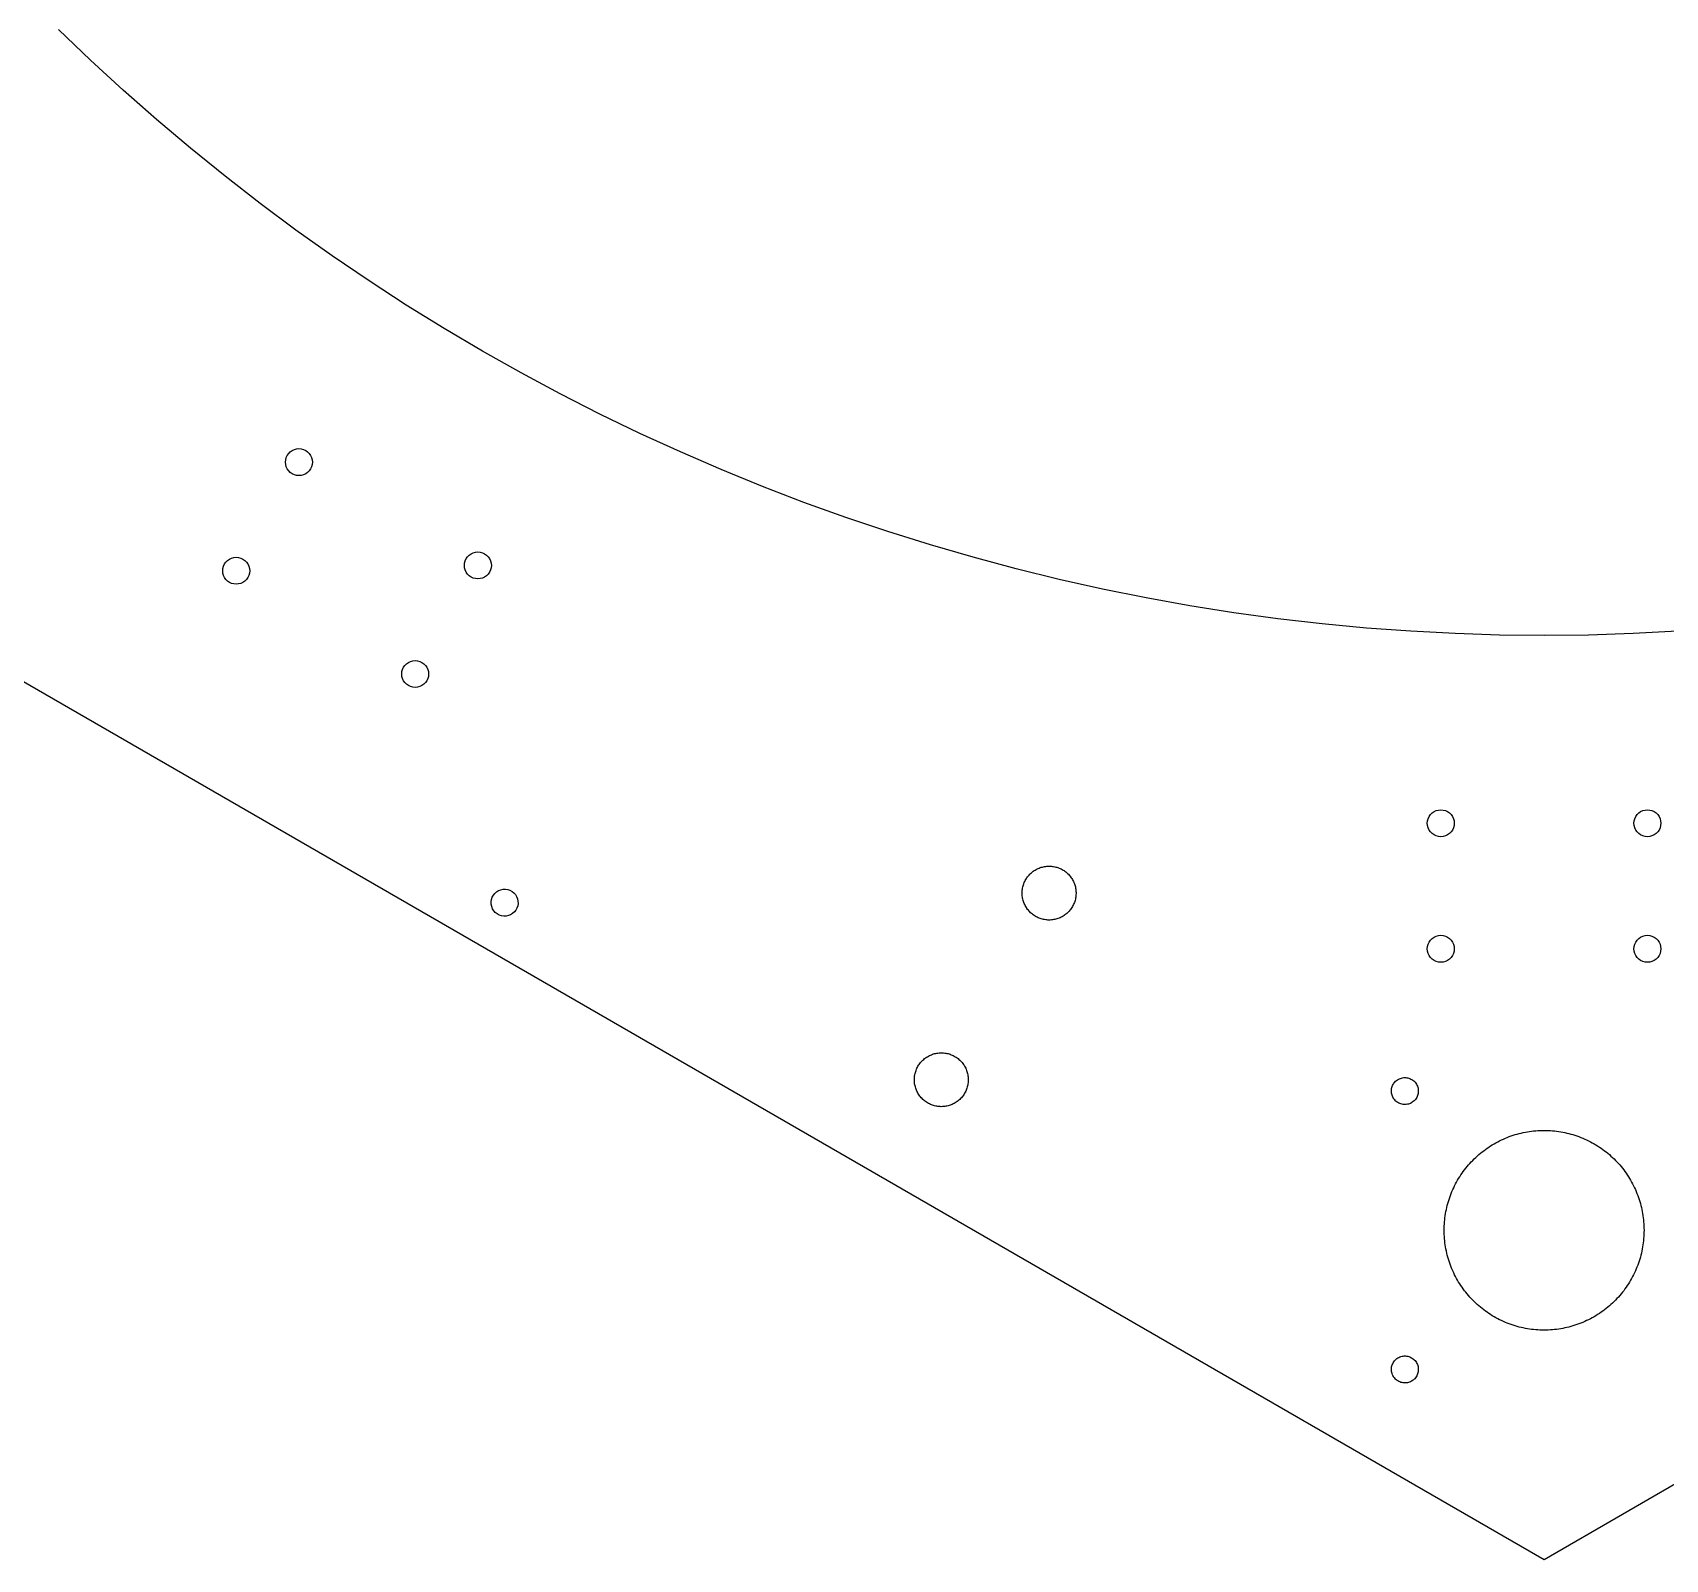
# Model space of a CAD drawing. Header units: metres. Extents: x 0 to 588, y -339 to 339.
# Drawn here: x 125.6 to 307.3, y -339.3 to -169.3 of the extents above; entities that cross this region are included whole.
import ezdxf

# ---------------------------------------------------------------- set-up
doc = ezdxf.new("R2010")
doc.units = ezdxf.units.M

msp = doc.modelspace()

# ---------------------------------------------------------------- linework, layer by layer
for p, q in [((132.001, -172.336), (128.428, -168.909)), ((0, -169.646), (293.835, -339.292)), ((293.835, -339.292), (587.671, -169.646)), ((135.646, -175.687), (132.001, -172.336)), ((139.36, -178.962), (135.646, -175.687)), ((143.142, -182.157), (139.36, -178.962)), ((146.99, -185.273), (143.142, -182.157)), ((150.902, -188.308), (146.99, -185.273)), ((154.877, -191.26), (150.902, -188.308)), ((158.913, -194.128), (154.877, -191.26)), ((163.008, -196.911), (158.913, -194.128)), ((167.16, -199.608), (163.008, -196.911)), ((171.368, -202.217), (167.16, -199.608)), ((175.63, -204.737), (171.368, -202.217)), ((179.944, -207.168), (175.63, -204.737)), ((184.307, -209.508), (179.944, -207.168)), ((188.719, -211.756), (184.307, -209.508)), ((193.177, -213.911), (188.719, -211.756)), ((197.679, -215.972), (193.177, -213.911)), ((153.914, -216.35), (154.064, -216.136)), ((154.064, -216.136), (154.249, -215.951)), ((154.249, -215.951), (154.463, -215.801)), ((154.463, -215.801), (154.7, -215.691)), ((154.7, -215.691), (154.953, -215.623)), ((154.953, -215.623), (155.213, -215.6)), ((155.213, -215.6), (155.474, -215.623)), ((155.474, -215.623), (155.726, -215.691)), ((155.726, -215.691), (155.963, -215.801)), ((155.963, -215.801), (156.178, -215.951)), ((156.178, -215.951), (156.363, -216.136)), ((156.363, -216.136), (156.512, -216.35)), ((202.223, -217.938), (197.679, -215.972)), ((153.713, -217.1), (153.736, -216.84)), ((153.736, -217.361), (153.713, -217.1)), ((153.736, -216.84), (153.804, -216.587)), ((153.804, -217.613), (153.736, -217.361)), ((153.804, -216.587), (153.914, -216.35)), ((153.914, -217.85), (153.804, -217.613)), ((154.064, -218.065), (153.914, -217.85)), ((154.249, -218.249), (154.064, -218.065)), ((156.363, -218.065), (156.178, -218.249)), ((156.512, -217.85), (156.363, -218.065)), ((156.512, -216.35), (156.623, -216.587)), ((156.623, -217.613), (156.512, -217.85)), ((156.623, -216.587), (156.691, -216.84)), ((156.691, -217.361), (156.623, -217.613)), ((156.691, -216.84), (156.713, -217.1)), ((156.713, -217.1), (156.691, -217.361)), ((206.807, -219.809), (202.223, -217.938)), ((154.463, -218.399), (154.249, -218.249)), ((154.7, -218.51), (154.463, -218.399)), ((154.953, -218.578), (154.7, -218.51)), ((155.213, -218.6), (154.953, -218.578)), ((155.474, -218.578), (155.213, -218.6)), ((155.726, -218.51), (155.474, -218.578)), ((155.963, -218.399), (155.726, -218.51)), ((156.178, -218.249), (155.963, -218.399)), ((211.429, -221.583), (206.807, -219.809)), ((216.088, -223.26), (211.429, -221.583)), ((220.781, -224.84), (216.088, -223.26)), ((225.505, -226.32), (220.781, -224.84)), ((174.382, -227.301), (174.619, -227.191)), ((174.619, -227.191), (174.872, -227.123)), ((174.872, -227.123), (175.132, -227.1)), ((175.132, -227.1), (175.392, -227.123)), ((175.392, -227.123), (175.645, -227.191)), ((175.645, -227.191), (175.882, -227.301)), ((230.26, -227.702), (225.505, -226.32)), ((146.728, -229.199), (146.751, -228.938)), ((146.751, -228.938), (146.819, -228.686)), ((146.819, -228.686), (146.929, -228.449)), ((146.929, -228.449), (147.079, -228.235)), ((147.079, -228.235), (147.264, -228.05)), ((147.264, -228.05), (147.478, -227.9)), ((147.478, -227.9), (147.715, -227.789)), ((147.715, -227.789), (147.968, -227.722)), ((147.968, -227.722), (148.228, -227.699)), ((148.228, -227.699), (148.489, -227.722)), ((148.489, -227.722), (148.741, -227.789)), ((148.741, -227.789), (148.978, -227.9)), ((148.978, -227.9), (149.193, -228.05)), ((149.193, -228.05), (149.378, -228.235)), ((149.378, -228.235), (149.527, -228.449)), ((149.527, -228.449), (149.638, -228.686)), ((149.638, -228.686), (149.706, -228.938)), ((149.706, -228.938), (149.728, -229.199)), ((173.632, -228.6), (173.655, -228.34)), ((173.655, -228.861), (173.632, -228.6)), ((173.655, -228.34), (173.722, -228.087)), ((173.722, -229.113), (173.655, -228.861)), ((173.722, -228.087), (173.833, -227.85)), ((173.833, -227.85), (173.983, -227.636)), ((173.983, -227.636), (174.168, -227.451)), ((174.168, -227.451), (174.382, -227.301)), ((175.882, -227.301), (176.096, -227.451)), ((176.096, -227.451), (176.281, -227.636)), ((176.281, -227.636), (176.431, -227.85)), ((176.431, -227.85), (176.542, -228.087)), ((176.542, -228.087), (176.609, -228.34)), ((176.609, -228.861), (176.542, -229.113)), ((176.609, -228.34), (176.632, -228.6)), ((176.632, -228.6), (176.609, -228.861)), ((235.043, -228.983), (230.26, -227.702)), ((239.851, -230.164), (235.043, -228.983)), ((146.751, -229.459), (146.728, -229.199)), ((146.819, -229.712), (146.751, -229.459)), ((146.929, -229.949), (146.819, -229.712)), ((147.079, -230.163), (146.929, -229.949)), ((147.264, -230.348), (147.079, -230.163)), ((147.478, -230.498), (147.264, -230.348)), ((147.715, -230.608), (147.478, -230.498)), ((147.968, -230.676), (147.715, -230.608)), ((148.228, -230.699), (147.968, -230.676)), ((148.489, -230.676), (148.228, -230.699)), ((148.741, -230.608), (148.489, -230.676)), ((148.978, -230.498), (148.741, -230.608)), ((149.193, -230.348), (148.978, -230.498)), ((149.378, -230.163), (149.193, -230.348)), ((149.527, -229.949), (149.378, -230.163)), ((149.638, -229.712), (149.527, -229.949)), ((149.706, -229.459), (149.638, -229.712)), ((149.728, -229.199), (149.706, -229.459)), ((173.833, -229.35), (173.722, -229.113)), ((173.983, -229.565), (173.833, -229.35)), ((174.168, -229.749), (173.983, -229.565)), ((174.382, -229.899), (174.168, -229.749)), ((174.619, -230.01), (174.382, -229.899)), ((174.872, -230.078), (174.619, -230.01)), ((175.132, -230.1), (174.872, -230.078)), ((175.392, -230.078), (175.132, -230.1)), ((175.645, -230.01), (175.392, -230.078)), ((175.882, -229.899), (175.645, -230.01)), ((176.096, -229.749), (175.882, -229.899)), ((176.281, -229.565), (176.096, -229.749)), ((176.431, -229.35), (176.281, -229.565)), ((176.542, -229.113), (176.431, -229.35)), ((244.683, -231.244), (239.851, -230.164)), ((249.537, -232.223), (244.683, -231.244)), ((254.41, -233.1), (249.537, -232.223)), ((259.3, -233.874), (254.41, -233.1)), ((264.205, -234.546), (259.3, -233.874)), ((269.124, -235.115), (264.205, -234.546)), ((274.053, -235.581), (269.124, -235.115)), ((278.991, -235.944), (274.053, -235.581)), ((283.936, -236.203), (278.991, -235.944)), ((288.884, -236.359), (283.936, -236.203)), ((303.735, -236.203), (298.786, -236.359)), ((308.68, -235.944), (303.735, -236.203)), ((293.835, -236.41), (288.884, -236.359)), ((298.786, -236.359), (293.835, -236.41)), ((166.848, -239.949), (166.998, -239.735)), ((166.998, -239.735), (167.183, -239.55)), ((167.183, -239.55), (167.397, -239.4)), ((167.397, -239.4), (167.634, -239.289)), ((167.634, -239.289), (167.887, -239.222)), ((167.887, -239.222), (168.147, -239.199)), ((168.147, -239.199), (168.407, -239.222)), ((168.407, -239.222), (168.66, -239.289)), ((168.66, -239.289), (168.897, -239.4)), ((168.897, -239.4), (169.111, -239.55)), ((169.111, -239.55), (169.296, -239.735)), ((169.296, -239.735), (169.446, -239.949)), ((166.647, -240.699), (166.67, -240.438)), ((166.67, -240.959), (166.647, -240.699)), ((166.67, -240.438), (166.737, -240.186)), ((166.737, -241.212), (166.67, -240.959)), ((166.737, -240.186), (166.848, -239.949)), ((166.848, -241.449), (166.737, -241.212)), ((166.998, -241.663), (166.848, -241.449)), ((167.183, -241.848), (166.998, -241.663)), ((169.296, -241.663), (169.111, -241.848)), ((169.446, -241.449), (169.296, -241.663)), ((169.446, -239.949), (169.557, -240.186)), ((169.557, -241.212), (169.446, -241.449)), ((169.557, -240.186), (169.624, -240.438)), ((169.624, -240.959), (169.557, -241.212)), ((169.624, -240.438), (169.647, -240.699)), ((169.647, -240.699), (169.624, -240.959)), ((167.397, -241.998), (167.183, -241.848)), ((167.634, -242.108), (167.397, -241.998)), ((167.887, -242.176), (167.634, -242.108)), ((168.147, -242.199), (167.887, -242.176)), ((168.407, -242.176), (168.147, -242.199)), ((168.66, -242.108), (168.407, -242.176)), ((168.897, -241.998), (168.66, -242.108)), ((169.111, -241.848), (168.897, -241.998)), ((281.186, -256.361), (281.371, -256.176)), ((281.371, -256.176), (281.585, -256.026)), ((281.585, -256.026), (281.822, -255.916)), ((281.822, -255.916), (282.075, -255.848)), ((282.075, -255.848), (282.335, -255.825)), ((282.335, -255.825), (282.596, -255.848)), ((282.596, -255.848), (282.848, -255.916)), ((282.848, -255.916), (283.085, -256.026)), ((283.085, -256.026), (283.3, -256.176)), ((283.3, -256.176), (283.484, -256.361)), ((304.186, -256.361), (304.371, -256.176)), ((304.371, -256.176), (304.585, -256.026)), ((304.585, -256.026), (304.822, -255.916)), ((304.822, -255.916), (305.075, -255.848)), ((305.075, -255.848), (305.335, -255.825)), ((305.335, -255.825), (305.596, -255.848)), ((305.596, -255.848), (305.848, -255.916)), ((305.848, -255.916), (306.085, -256.026)), ((306.085, -256.026), (306.3, -256.176)), ((306.3, -256.176), (306.484, -256.361)), ((280.835, -257.325), (280.858, -257.065)), ((280.858, -257.586), (280.835, -257.325)), ((280.858, -257.065), (280.926, -256.812)), ((280.926, -257.838), (280.858, -257.586)), ((280.926, -256.812), (281.036, -256.575)), ((281.036, -258.075), (280.926, -257.838)), ((281.036, -256.575), (281.186, -256.361)), ((281.186, -258.29), (281.036, -258.075)), ((283.484, -256.361), (283.634, -256.575)), ((283.634, -258.075), (283.484, -258.29)), ((283.634, -256.575), (283.745, -256.812)), ((283.745, -257.838), (283.634, -258.075)), ((283.745, -256.812), (283.813, -257.065)), ((283.813, -257.586), (283.745, -257.838)), ((283.813, -257.065), (283.835, -257.325)), ((283.835, -257.325), (283.813, -257.586)), ((303.835, -257.325), (303.858, -257.065)), ((303.858, -257.586), (303.835, -257.325)), ((303.858, -257.065), (303.926, -256.812)), ((303.926, -257.838), (303.858, -257.586)), ((303.926, -256.812), (304.036, -256.575)), ((304.036, -258.075), (303.926, -257.838)), ((304.036, -256.575), (304.186, -256.361)), ((304.186, -258.29), (304.036, -258.075)), ((306.484, -256.361), (306.634, -256.575)), ((306.634, -258.075), (306.484, -258.29)), ((306.634, -256.575), (306.745, -256.812)), ((306.745, -257.838), (306.634, -258.075)), ((306.745, -256.812), (306.813, -257.065)), ((306.813, -257.586), (306.745, -257.838)), ((306.813, -257.065), (306.835, -257.325)), ((306.835, -257.325), (306.813, -257.586)), ((281.371, -258.475), (281.186, -258.29)), ((281.585, -258.624), (281.371, -258.475)), ((281.822, -258.735), (281.585, -258.624)), ((282.075, -258.803), (281.822, -258.735)), ((282.335, -258.825), (282.075, -258.803)), ((282.596, -258.803), (282.335, -258.825)), ((282.848, -258.735), (282.596, -258.803)), ((283.085, -258.624), (282.848, -258.735)), ((283.3, -258.475), (283.085, -258.624)), ((283.484, -258.29), (283.3, -258.475)), ((304.371, -258.475), (304.186, -258.29)), ((304.585, -258.624), (304.371, -258.475)), ((304.822, -258.735), (304.585, -258.624)), ((305.075, -258.803), (304.822, -258.735)), ((305.335, -258.825), (305.075, -258.803)), ((305.596, -258.803), (305.335, -258.825)), ((305.848, -258.735), (305.596, -258.803)), ((306.085, -258.624), (305.848, -258.735)), ((306.3, -258.475), (306.085, -258.624)), ((306.484, -258.29), (306.3, -258.475)), ((236.129, -263.597), (236.194, -263.49)), ((236.194, -263.49), (236.263, -263.385)), ((236.263, -263.385), (236.337, -263.284)), ((236.337, -263.284), (236.415, -263.185)), ((236.415, -263.185), (236.497, -263.09)), ((236.497, -263.09), (236.583, -262.998)), ((236.583, -262.998), (236.673, -262.91)), ((236.673, -262.91), (236.766, -262.826)), ((236.766, -262.826), (236.863, -262.746)), ((236.863, -262.746), (236.963, -262.67)), ((236.963, -262.67), (237.066, -262.599)), ((237.066, -262.599), (237.173, -262.531)), ((237.173, -262.531), (237.281, -262.468)), ((237.281, -262.468), (237.393, -262.41)), ((237.393, -262.41), (237.506, -262.357)), ((237.506, -262.357), (237.622, -262.308)), ((237.622, -262.308), (237.74, -262.264)), ((237.74, -262.264), (237.859, -262.225)), ((237.859, -262.225), (237.981, -262.192)), ((237.981, -262.192), (238.103, -262.163)), ((238.103, -262.163), (238.226, -262.139)), ((238.226, -262.139), (238.351, -262.121)), ((238.351, -262.121), (238.476, -262.108)), ((238.476, -262.108), (238.601, -262.1)), ((238.601, -262.1), (238.727, -262.097)), ((238.727, -262.097), (238.852, -262.1)), ((238.852, -262.1), (238.978, -262.108)), ((238.978, -262.108), (239.103, -262.121)), ((239.103, -262.121), (239.227, -262.139)), ((239.227, -262.139), (239.35, -262.163)), ((239.35, -262.163), (239.473, -262.192)), ((239.473, -262.192), (239.594, -262.225)), ((239.594, -262.225), (239.713, -262.264)), ((239.713, -262.264), (239.831, -262.308)), ((239.831, -262.308), (239.947, -262.357)), ((239.947, -262.357), (240.06, -262.41)), ((240.06, -262.41), (240.172, -262.468)), ((240.172, -262.468), (240.281, -262.531)), ((240.281, -262.531), (240.387, -262.599)), ((240.387, -262.599), (240.49, -262.67)), ((240.49, -262.67), (240.59, -262.746)), ((240.59, -262.746), (240.687, -262.826)), ((240.687, -262.826), (240.78, -262.91)), ((240.78, -262.91), (240.87, -262.998)), ((240.87, -262.998), (240.956, -263.09)), ((240.956, -263.09), (241.038, -263.185)), ((241.038, -263.185), (241.116, -263.284)), ((241.116, -263.284), (241.19, -263.385)), ((241.19, -263.385), (241.26, -263.49)), ((241.26, -263.49), (241.325, -263.597)), ((176.729, -265.565), (176.854, -265.335)), ((176.854, -265.335), (177.016, -265.131)), ((177.016, -265.131), (177.212, -264.958)), ((177.212, -264.958), (177.435, -264.821)), ((177.435, -264.821), (177.678, -264.725)), ((177.678, -264.725), (177.935, -264.673)), ((177.935, -264.673), (178.196, -264.666)), ((178.196, -264.666), (178.454, -264.705)), ((178.454, -264.705), (178.702, -264.788)), ((178.702, -264.788), (178.932, -264.913)), ((178.932, -264.913), (179.137, -265.075)), ((179.137, -265.075), (179.31, -265.271)), ((179.31, -265.271), (179.447, -265.494)), ((235.727, -265.034), (235.732, -264.909)), ((235.727, -265.16), (235.727, -265.034)), ((235.732, -265.286), (235.727, -265.16)), ((235.732, -264.909), (235.743, -264.784)), ((235.743, -265.411), (235.732, -265.286)), ((235.743, -264.784), (235.759, -264.659)), ((235.759, -264.659), (235.78, -264.535)), ((235.78, -264.535), (235.806, -264.412)), ((235.806, -264.412), (235.837, -264.291)), ((235.837, -264.291), (235.873, -264.17)), ((235.873, -264.17), (235.915, -264.052)), ((235.915, -264.052), (235.961, -263.935)), ((235.961, -263.935), (236.012, -263.82)), ((236.012, -263.82), (236.068, -263.707)), ((236.068, -263.707), (236.129, -263.597)), ((241.325, -263.597), (241.385, -263.707)), ((241.385, -263.707), (241.441, -263.82)), ((241.441, -263.82), (241.492, -263.935)), ((241.492, -263.935), (241.538, -264.052)), ((241.538, -264.052), (241.58, -264.17)), ((241.58, -264.17), (241.616, -264.291)), ((241.616, -264.291), (241.647, -264.412)), ((241.647, -264.412), (241.673, -264.535)), ((241.673, -264.535), (241.694, -264.659)), ((241.694, -264.659), (241.71, -264.784)), ((241.71, -264.784), (241.721, -264.909)), ((241.721, -265.286), (241.71, -265.411)), ((241.721, -264.909), (241.726, -265.034)), ((241.726, -265.16), (241.721, -265.286)), ((241.726, -265.034), (241.726, -265.16)), ((176.607, -266.072), (176.646, -265.813)), ((176.614, -266.333), (176.607, -266.072)), ((176.666, -266.589), (176.614, -266.333)), ((176.646, -265.813), (176.729, -265.565)), ((176.762, -266.833), (176.666, -266.589)), ((176.899, -267.056), (176.762, -266.833)), ((177.072, -267.251), (176.899, -267.056)), ((179.192, -267.196), (178.997, -267.369)), ((179.355, -266.991), (179.192, -267.196)), ((179.48, -266.761), (179.355, -266.991)), ((179.447, -265.494), (179.543, -265.737)), ((179.563, -266.513), (179.48, -266.761)), ((179.543, -265.737), (179.595, -265.994)), ((179.602, -266.255), (179.563, -266.513)), ((179.595, -265.994), (179.602, -266.255)), ((235.759, -265.536), (235.743, -265.411)), ((235.78, -265.659), (235.759, -265.536)), ((235.806, -265.782), (235.78, -265.659)), ((235.837, -265.904), (235.806, -265.782)), ((235.873, -266.024), (235.837, -265.904)), ((235.915, -266.143), (235.873, -266.024)), ((235.961, -266.26), (235.915, -266.143)), ((236.012, -266.375), (235.961, -266.26)), ((236.068, -266.487), (236.012, -266.375)), ((236.129, -266.597), (236.068, -266.487)), ((236.194, -266.705), (236.129, -266.597)), ((236.263, -266.809), (236.194, -266.705)), ((236.337, -266.911), (236.263, -266.809)), ((236.415, -267.01), (236.337, -266.911)), ((236.497, -267.105), (236.415, -267.01)), ((236.583, -267.196), (236.497, -267.105)), ((236.673, -267.284), (236.583, -267.196)), ((240.87, -267.196), (240.78, -267.284)), ((240.956, -267.105), (240.87, -267.196)), ((241.038, -267.01), (240.956, -267.105)), ((241.116, -266.911), (241.038, -267.01)), ((241.19, -266.809), (241.116, -266.911)), ((241.26, -266.705), (241.19, -266.809)), ((241.325, -266.597), (241.26, -266.705)), ((241.385, -266.487), (241.325, -266.597)), ((241.441, -266.375), (241.385, -266.487)), ((241.492, -266.26), (241.441, -266.375)), ((241.538, -266.143), (241.492, -266.26)), ((241.58, -266.024), (241.538, -266.143)), ((241.616, -265.904), (241.58, -266.024)), ((241.647, -265.782), (241.616, -265.904)), ((241.673, -265.659), (241.647, -265.782)), ((241.694, -265.536), (241.673, -265.659)), ((241.71, -265.411), (241.694, -265.536)), ((177.276, -267.414), (177.072, -267.251)), ((177.506, -267.539), (177.276, -267.414)), ((177.754, -267.622), (177.506, -267.539)), ((178.013, -267.661), (177.754, -267.622)), ((178.274, -267.654), (178.013, -267.661)), ((178.53, -267.602), (178.274, -267.654)), ((178.774, -267.506), (178.53, -267.602)), ((178.997, -267.369), (178.774, -267.506)), ((236.766, -267.368), (236.673, -267.284)), ((236.863, -267.448), (236.766, -267.368)), ((236.963, -267.524), (236.863, -267.448)), ((237.066, -267.596), (236.963, -267.524)), ((237.173, -267.663), (237.066, -267.596)), ((237.281, -267.726), (237.173, -267.663)), ((237.393, -267.784), (237.281, -267.726)), ((237.506, -267.838), (237.393, -267.784)), ((237.622, -267.887), (237.506, -267.838)), ((237.74, -267.93), (237.622, -267.887)), ((237.859, -267.969), (237.74, -267.93)), ((237.981, -268.003), (237.859, -267.969)), ((238.103, -268.032), (237.981, -268.003)), ((238.226, -268.055), (238.103, -268.032)), ((238.351, -268.074), (238.226, -268.055)), ((238.476, -268.087), (238.351, -268.074)), ((238.601, -268.095), (238.476, -268.087)), ((238.727, -268.097), (238.601, -268.095)), ((238.852, -268.095), (238.727, -268.097)), ((238.978, -268.087), (238.852, -268.095)), ((239.103, -268.074), (238.978, -268.087)), ((239.227, -268.055), (239.103, -268.074)), ((239.35, -268.032), (239.227, -268.055)), ((239.473, -268.003), (239.35, -268.032)), ((239.594, -267.969), (239.473, -268.003)), ((239.713, -267.93), (239.594, -267.969)), ((239.831, -267.887), (239.713, -267.93)), ((239.947, -267.838), (239.831, -267.887)), ((240.06, -267.784), (239.947, -267.838)), ((240.172, -267.726), (240.06, -267.784)), ((240.281, -267.663), (240.172, -267.726)), ((240.387, -267.596), (240.281, -267.663)), ((240.49, -267.524), (240.387, -267.596)), ((240.59, -267.448), (240.49, -267.524)), ((240.687, -267.368), (240.59, -267.448)), ((240.78, -267.284), (240.687, -267.368)), ((280.858, -271.035), (280.926, -270.782)), ((280.926, -270.782), (281.036, -270.545)), ((281.036, -270.545), (281.186, -270.331)), ((281.186, -270.331), (281.371, -270.146)), ((281.371, -270.146), (281.585, -269.996)), ((281.585, -269.996), (281.822, -269.886)), ((281.822, -269.886), (282.075, -269.818)), ((282.075, -269.818), (282.335, -269.795)), ((282.335, -269.795), (282.596, -269.818)), ((282.596, -269.818), (282.848, -269.886)), ((282.848, -269.886), (283.085, -269.996)), ((283.085, -269.996), (283.3, -270.146)), ((283.3, -270.146), (283.484, -270.331)), ((283.484, -270.331), (283.634, -270.545)), ((283.634, -270.545), (283.745, -270.782)), ((283.745, -270.782), (283.813, -271.035)), ((303.858, -271.035), (303.926, -270.782)), ((303.926, -270.782), (304.036, -270.545)), ((304.036, -270.545), (304.186, -270.331)), ((304.186, -270.331), (304.371, -270.146)), ((304.371, -270.146), (304.585, -269.996)), ((304.585, -269.996), (304.822, -269.886)), ((304.822, -269.886), (305.075, -269.818)), ((305.075, -269.818), (305.335, -269.795)), ((305.335, -269.795), (305.596, -269.818)), ((305.596, -269.818), (305.848, -269.886)), ((305.848, -269.886), (306.085, -269.996)), ((306.085, -269.996), (306.3, -270.146)), ((306.3, -270.146), (306.484, -270.331)), ((306.484, -270.331), (306.634, -270.545)), ((306.634, -270.545), (306.745, -270.782)), ((306.745, -270.782), (306.813, -271.035)), ((280.835, -271.295), (280.858, -271.035)), ((280.858, -271.556), (280.835, -271.295)), ((280.926, -271.808), (280.858, -271.556)), ((281.036, -272.045), (280.926, -271.808)), ((281.186, -272.26), (281.036, -272.045)), ((281.371, -272.445), (281.186, -272.26)), ((281.585, -272.594), (281.371, -272.445)), ((281.822, -272.705), (281.585, -272.594)), ((283.085, -272.594), (282.848, -272.705)), ((283.3, -272.445), (283.085, -272.594)), ((283.484, -272.26), (283.3, -272.445)), ((283.634, -272.045), (283.484, -272.26)), ((283.745, -271.808), (283.634, -272.045)), ((283.813, -271.556), (283.745, -271.808)), ((283.813, -271.035), (283.835, -271.295)), ((283.835, -271.295), (283.813, -271.556)), ((303.835, -271.295), (303.858, -271.035)), ((303.858, -271.556), (303.835, -271.295)), ((303.926, -271.808), (303.858, -271.556)), ((304.036, -272.045), (303.926, -271.808)), ((304.186, -272.26), (304.036, -272.045)), ((304.371, -272.445), (304.186, -272.26)), ((304.585, -272.594), (304.371, -272.445)), ((304.822, -272.705), (304.585, -272.594)), ((306.085, -272.594), (305.848, -272.705)), ((306.3, -272.445), (306.085, -272.594)), ((306.484, -272.26), (306.3, -272.445)), ((306.634, -272.045), (306.484, -272.26)), ((306.745, -271.808), (306.634, -272.045)), ((306.813, -271.556), (306.745, -271.808)), ((306.813, -271.035), (306.835, -271.295)), ((306.835, -271.295), (306.813, -271.556)), ((282.075, -272.773), (281.822, -272.705)), ((282.335, -272.795), (282.075, -272.773)), ((282.596, -272.773), (282.335, -272.795)), ((282.848, -272.705), (282.596, -272.773)), ((305.075, -272.773), (304.822, -272.705)), ((305.335, -272.795), (305.075, -272.773)), ((305.596, -272.773), (305.335, -272.795)), ((305.848, -272.705), (305.596, -272.773)), ((224.766, -283.611), (224.863, -283.531)), ((224.863, -283.531), (224.963, -283.455)), ((224.963, -283.455), (225.066, -283.383)), ((225.066, -283.383), (225.173, -283.316)), ((225.173, -283.316), (225.281, -283.253)), ((225.281, -283.253), (225.393, -283.195)), ((225.393, -283.195), (225.506, -283.141)), ((225.506, -283.141), (225.622, -283.093)), ((225.622, -283.093), (225.74, -283.049)), ((225.74, -283.049), (225.859, -283.01)), ((225.859, -283.01), (225.981, -282.976)), ((225.981, -282.976), (226.103, -282.947)), ((226.103, -282.947), (226.226, -282.924)), ((226.226, -282.924), (226.351, -282.906)), ((226.351, -282.906), (226.476, -282.892)), ((226.476, -282.892), (226.601, -282.885)), ((226.601, -282.885), (226.727, -282.882)), ((226.727, -282.882), (226.852, -282.885)), ((226.852, -282.885), (226.978, -282.892)), ((226.978, -282.892), (227.103, -282.906)), ((227.103, -282.906), (227.227, -282.924)), ((227.227, -282.924), (227.35, -282.947)), ((227.35, -282.947), (227.473, -282.976)), ((227.473, -282.976), (227.594, -283.01)), ((227.594, -283.01), (227.713, -283.049)), ((227.713, -283.049), (227.831, -283.093)), ((227.831, -283.093), (227.947, -283.141)), ((227.947, -283.141), (228.06, -283.195)), ((228.06, -283.195), (228.172, -283.253)), ((228.172, -283.253), (228.281, -283.316)), ((228.281, -283.316), (228.387, -283.383)), ((228.387, -283.383), (228.49, -283.455)), ((228.49, -283.455), (228.59, -283.531)), ((228.59, -283.531), (228.687, -283.611)), ((223.759, -285.444), (223.78, -285.32)), ((223.78, -285.32), (223.806, -285.197)), ((223.806, -285.197), (223.837, -285.075)), ((223.837, -285.075), (223.873, -284.955)), ((223.873, -284.955), (223.915, -284.836)), ((223.915, -284.836), (223.961, -284.719)), ((223.961, -284.719), (224.012, -284.605)), ((224.012, -284.605), (224.068, -284.492)), ((224.068, -284.492), (224.129, -284.382)), ((224.129, -284.382), (224.194, -284.274)), ((224.194, -284.274), (224.263, -284.17)), ((224.263, -284.17), (224.337, -284.068)), ((224.337, -284.068), (224.415, -283.97)), ((224.415, -283.97), (224.497, -283.875)), ((224.497, -283.875), (224.583, -283.783)), ((224.583, -283.783), (224.673, -283.695)), ((224.673, -283.695), (224.766, -283.611)), ((228.687, -283.611), (228.78, -283.695)), ((228.78, -283.695), (228.87, -283.783)), ((228.87, -283.783), (228.956, -283.875)), ((228.956, -283.875), (229.038, -283.97)), ((229.038, -283.97), (229.116, -284.068)), ((229.116, -284.068), (229.19, -284.17)), ((229.19, -284.17), (229.26, -284.274)), ((229.26, -284.274), (229.325, -284.382)), ((229.325, -284.382), (229.385, -284.492)), ((229.385, -284.492), (229.441, -284.605)), ((229.441, -284.605), (229.492, -284.719)), ((229.492, -284.719), (229.538, -284.836)), ((229.538, -284.836), (229.58, -284.955)), ((229.58, -284.955), (229.616, -285.075)), ((229.616, -285.075), (229.647, -285.197)), ((229.647, -285.197), (229.673, -285.32)), ((229.673, -285.32), (229.694, -285.444)), ((223.727, -285.819), (223.732, -285.694)), ((223.727, -285.945), (223.727, -285.819)), ((223.732, -286.07), (223.727, -285.945)), ((223.732, -285.694), (223.743, -285.568)), ((223.743, -286.196), (223.732, -286.07)), ((223.743, -285.568), (223.759, -285.444)), ((223.759, -286.32), (223.743, -286.196)), ((223.78, -286.444), (223.759, -286.32)), ((223.806, -286.567), (223.78, -286.444)), ((223.837, -286.689), (223.806, -286.567)), ((223.873, -286.809), (223.837, -286.689)), ((223.915, -286.928), (223.873, -286.809)), ((223.961, -287.044), (223.915, -286.928)), ((224.012, -287.159), (223.961, -287.044)), ((224.068, -287.272), (224.012, -287.159)), ((229.441, -287.159), (229.385, -287.272)), ((229.492, -287.044), (229.441, -287.159)), ((229.538, -286.928), (229.492, -287.044)), ((229.58, -286.809), (229.538, -286.928)), ((229.616, -286.689), (229.58, -286.809)), ((229.647, -286.567), (229.616, -286.689)), ((229.673, -286.444), (229.647, -286.567)), ((229.694, -286.32), (229.673, -286.444)), ((229.694, -285.444), (229.71, -285.568)), ((229.71, -286.196), (229.694, -286.32)), ((229.71, -285.568), (229.721, -285.694)), ((229.721, -286.07), (229.71, -286.196)), ((229.721, -285.694), (229.726, -285.819)), ((229.726, -285.945), (229.721, -286.07)), ((229.726, -285.819), (229.726, -285.945)), ((276.836, -287.114), (276.844, -286.988)), ((276.838, -287.239), (276.836, -287.114)), ((276.844, -286.988), (276.862, -286.864)), ((276.862, -286.864), (276.891, -286.742)), ((276.891, -286.742), (276.93, -286.622)), ((276.93, -286.622), (276.965, -286.535)), ((276.965, -286.535), (277.021, -286.422)), ((277.021, -286.422), (277.069, -286.341)), ((277.069, -286.341), (277.141, -286.238)), ((277.141, -286.238), (277.221, -286.141)), ((277.221, -286.141), (277.309, -286.052)), ((277.309, -286.052), (277.404, -285.969)), ((277.404, -285.969), (277.505, -285.896)), ((277.505, -285.896), (277.613, -285.831)), ((277.613, -285.831), (277.725, -285.775)), ((277.725, -285.775), (277.842, -285.728)), ((277.842, -285.728), (277.962, -285.692)), ((277.962, -285.692), (278.085, -285.666)), ((278.085, -285.666), (278.21, -285.65)), ((278.21, -285.65), (278.335, -285.645)), ((278.335, -285.645), (278.43, -285.648)), ((278.43, -285.648), (278.555, -285.661)), ((278.555, -285.661), (278.647, -285.678)), ((278.647, -285.678), (278.769, -285.709)), ((278.769, -285.709), (278.888, -285.75)), ((278.888, -285.75), (279.002, -285.801)), ((279.002, -285.801), (279.112, -285.862)), ((279.112, -285.862), (279.217, -285.932)), ((279.217, -285.932), (279.316, -286.01)), ((279.316, -286.01), (279.407, -286.096)), ((279.407, -286.096), (279.471, -286.165)), ((279.471, -286.165), (279.549, -286.263)), ((279.549, -286.263), (279.618, -286.368)), ((279.618, -286.368), (279.679, -286.478)), ((279.679, -286.478), (279.73, -286.593)), ((279.73, -286.593), (279.771, -286.711)), ((279.771, -286.711), (279.803, -286.833)), ((279.803, -286.833), (279.824, -286.957)), ((279.824, -286.957), (279.834, -287.082)), ((279.834, -287.082), (279.834, -287.208)), ((224.129, -287.382), (224.068, -287.272)), ((224.194, -287.489), (224.129, -287.382)), ((224.263, -287.594), (224.194, -287.489)), ((224.337, -287.696), (224.263, -287.594)), ((224.415, -287.794), (224.337, -287.696)), ((224.497, -287.889), (224.415, -287.794)), ((224.583, -287.981), (224.497, -287.889)), ((224.673, -288.069), (224.583, -287.981)), ((224.766, -288.153), (224.673, -288.069)), ((224.863, -288.233), (224.766, -288.153)), ((224.963, -288.309), (224.863, -288.233)), ((225.066, -288.381), (224.963, -288.309)), ((225.173, -288.448), (225.066, -288.381)), ((225.281, -288.511), (225.173, -288.448)), ((225.393, -288.569), (225.281, -288.511)), ((225.506, -288.623), (225.393, -288.569)), ((225.622, -288.671), (225.506, -288.623)), ((225.74, -288.715), (225.622, -288.671)), ((225.859, -288.754), (225.74, -288.715)), ((225.981, -288.788), (225.859, -288.754)), ((226.103, -288.816), (225.981, -288.788)), ((226.226, -288.84), (226.103, -288.816)), ((226.351, -288.858), (226.226, -288.84)), ((226.476, -288.871), (226.351, -288.858)), ((226.601, -288.879), (226.476, -288.871)), ((226.727, -288.882), (226.601, -288.879)), ((226.852, -288.879), (226.727, -288.882)), ((226.978, -288.871), (226.852, -288.879)), ((227.103, -288.858), (226.978, -288.871)), ((227.227, -288.84), (227.103, -288.858)), ((227.35, -288.816), (227.227, -288.84)), ((227.473, -288.788), (227.35, -288.816)), ((227.594, -288.754), (227.473, -288.788)), ((227.713, -288.715), (227.594, -288.754)), ((227.831, -288.671), (227.713, -288.715)), ((227.947, -288.623), (227.831, -288.671)), ((228.06, -288.569), (227.947, -288.623)), ((228.172, -288.511), (228.06, -288.569)), ((228.281, -288.448), (228.172, -288.511)), ((228.387, -288.381), (228.281, -288.448)), ((228.49, -288.309), (228.387, -288.381)), ((228.59, -288.233), (228.49, -288.309)), ((228.687, -288.153), (228.59, -288.233)), ((228.78, -288.069), (228.687, -288.153)), ((228.87, -287.981), (228.78, -288.069)), ((228.956, -287.889), (228.87, -287.981)), ((229.038, -287.794), (228.956, -287.889)), ((229.116, -287.696), (229.038, -287.794)), ((229.19, -287.594), (229.116, -287.696)), ((229.26, -287.489), (229.19, -287.594)), ((229.325, -287.382), (229.26, -287.489)), ((229.385, -287.272), (229.325, -287.382)), ((276.852, -287.364), (276.838, -287.239)), ((276.875, -287.488), (276.852, -287.364)), ((276.909, -287.609), (276.875, -287.488)), ((276.953, -287.726), (276.909, -287.609)), ((276.992, -287.812), (276.953, -287.726)), ((277.052, -287.922), (276.992, -287.812)), ((277.122, -288.027), (277.052, -287.922)), ((277.2, -288.125), (277.122, -288.027)), ((277.286, -288.217), (277.2, -288.125)), ((277.379, -288.301), (277.286, -288.217)), ((277.479, -288.377), (277.379, -288.301)), ((277.558, -288.428), (277.479, -288.377)), ((277.668, -288.489), (277.558, -288.428)), ((277.783, -288.54), (277.668, -288.489)), ((277.902, -288.581), (277.783, -288.54)), ((278.024, -288.612), (277.902, -288.581)), ((278.147, -288.633), (278.024, -288.612)), ((278.241, -288.642), (278.147, -288.633)), ((278.367, -288.645), (278.241, -288.642)), ((278.492, -288.637), (278.367, -288.645)), ((278.617, -288.618), (278.492, -288.637)), ((278.739, -288.59), (278.617, -288.618)), ((278.858, -288.551), (278.739, -288.59)), ((278.946, -288.515), (278.858, -288.551)), ((279.058, -288.46), (278.946, -288.515)), ((279.166, -288.394), (279.058, -288.46)), ((279.267, -288.321), (279.166, -288.394)), ((279.362, -288.238), (279.267, -288.321)), ((279.45, -288.149), (279.362, -288.238)), ((279.511, -288.077), (279.45, -288.149)), ((279.585, -287.975), (279.511, -288.077)), ((279.65, -287.868), (279.585, -287.975)), ((279.706, -287.755), (279.65, -287.868)), ((279.752, -287.638), (279.706, -287.755)), ((279.788, -287.518), (279.752, -287.638)), ((279.809, -287.426), (279.788, -287.518)), ((279.827, -287.302), (279.809, -287.426)), ((279.834, -287.208), (279.827, -287.302)), ((288.889, -292.68), (289.099, -292.579)), ((289.099, -292.579), (289.31, -292.482)), ((289.31, -292.482), (289.524, -292.389)), ((289.524, -292.389), (289.74, -292.301)), ((289.74, -292.301), (289.958, -292.218)), ((289.958, -292.218), (290.177, -292.139)), ((290.177, -292.139), (290.398, -292.065)), ((290.398, -292.065), (290.62, -291.995)), ((290.62, -291.995), (290.844, -291.93)), ((290.844, -291.93), (291.069, -291.87)), ((291.069, -291.87), (291.295, -291.814)), ((291.295, -291.814), (291.522, -291.763)), ((291.522, -291.763), (291.751, -291.717)), ((291.751, -291.717), (291.98, -291.676)), ((291.98, -291.676), (292.21, -291.639)), ((292.21, -291.639), (292.441, -291.608)), ((292.441, -291.608), (292.673, -291.581)), ((292.673, -291.581), (292.905, -291.559)), ((292.905, -291.559), (293.137, -291.542)), ((293.137, -291.542), (293.37, -291.53)), ((293.37, -291.53), (293.602, -291.522)), ((293.602, -291.522), (293.835, -291.52)), ((293.835, -291.52), (294.068, -291.522)), ((294.068, -291.522), (294.301, -291.53)), ((294.301, -291.53), (294.534, -291.542)), ((294.534, -291.542), (294.766, -291.559)), ((294.766, -291.559), (294.998, -291.581)), ((294.998, -291.581), (295.23, -291.608)), ((295.23, -291.608), (295.461, -291.639)), ((295.461, -291.639), (295.691, -291.676)), ((295.691, -291.676), (295.92, -291.717)), ((295.92, -291.717), (296.148, -291.763)), ((296.148, -291.763), (296.376, -291.814)), ((296.376, -291.814), (296.602, -291.87)), ((296.602, -291.87), (296.827, -291.93)), ((296.827, -291.93), (297.051, -291.995)), ((297.051, -291.995), (297.273, -292.065)), ((297.273, -292.065), (297.494, -292.139)), ((297.494, -292.139), (297.713, -292.218)), ((297.713, -292.218), (297.931, -292.301)), ((297.931, -292.301), (298.147, -292.389)), ((298.147, -292.389), (298.36, -292.482)), ((298.36, -292.482), (298.572, -292.579)), ((298.572, -292.579), (298.782, -292.68)), ((286.22, -294.535), (286.391, -294.378)), ((286.391, -294.378), (286.566, -294.223)), ((286.566, -294.223), (286.744, -294.073)), ((286.744, -294.073), (286.925, -293.926)), ((286.925, -293.926), (287.109, -293.784)), ((287.109, -293.784), (287.296, -293.645)), ((287.296, -293.645), (287.486, -293.51)), ((287.486, -293.51), (287.679, -293.379)), ((287.679, -293.379), (287.874, -293.252)), ((287.874, -293.252), (288.072, -293.129)), ((288.072, -293.129), (288.273, -293.01)), ((288.273, -293.01), (288.476, -292.896)), ((288.476, -292.896), (288.681, -292.786)), ((288.681, -292.786), (288.889, -292.68)), ((298.782, -292.68), (298.99, -292.786)), ((298.99, -292.786), (299.195, -292.896)), ((299.195, -292.896), (299.398, -293.01)), ((299.398, -293.01), (299.598, -293.129)), ((299.598, -293.129), (299.797, -293.252)), ((299.797, -293.252), (299.992, -293.379)), ((299.992, -293.379), (300.185, -293.51)), ((300.185, -293.51), (300.375, -293.645)), ((300.375, -293.645), (300.562, -293.784)), ((300.562, -293.784), (300.746, -293.926)), ((300.746, -293.926), (300.927, -294.073)), ((300.927, -294.073), (301.105, -294.223)), ((301.105, -294.223), (301.28, -294.378)), ((301.28, -294.378), (301.451, -294.535)), ((284.7, -296.296), (284.835, -296.106)), ((284.835, -296.106), (284.974, -295.919)), ((284.974, -295.919), (285.117, -295.735)), ((285.117, -295.735), (285.263, -295.554)), ((285.263, -295.554), (285.414, -295.376)), ((285.414, -295.376), (285.568, -295.201)), ((285.568, -295.201), (285.726, -295.029)), ((285.726, -295.029), (285.887, -294.861)), ((285.887, -294.861), (286.052, -294.697)), ((286.052, -294.697), (286.22, -294.535)), ((301.451, -294.535), (301.619, -294.697)), ((301.619, -294.697), (301.784, -294.861)), ((301.784, -294.861), (301.945, -295.029)), ((301.945, -295.029), (302.103, -295.201)), ((302.103, -295.201), (302.257, -295.376)), ((302.257, -295.376), (302.407, -295.554)), ((302.407, -295.554), (302.554, -295.735)), ((302.554, -295.735), (302.697, -295.919)), ((302.697, -295.919), (302.836, -296.106)), ((302.836, -296.106), (302.971, -296.296)), ((283.672, -298.12), (283.769, -297.908)), ((283.769, -297.908), (283.871, -297.698)), ((283.871, -297.698), (283.976, -297.491)), ((283.976, -297.491), (284.087, -297.286)), ((284.087, -297.286), (284.201, -297.083)), ((284.201, -297.083), (284.32, -296.882)), ((284.32, -296.882), (284.442, -296.684)), ((284.442, -296.684), (284.569, -296.489)), ((284.569, -296.489), (284.7, -296.296)), ((302.971, -296.296), (303.102, -296.489)), ((303.102, -296.489), (303.229, -296.684)), ((303.229, -296.684), (303.351, -296.882)), ((303.351, -296.882), (303.47, -297.083)), ((303.47, -297.083), (303.584, -297.286)), ((303.584, -297.286), (303.694, -297.491)), ((303.694, -297.491), (303.8, -297.698)), ((303.8, -297.698), (303.902, -297.908)), ((303.902, -297.908), (303.999, -298.12)), ((283.004, -300.105), (283.06, -299.878)), ((283.06, -299.878), (283.12, -299.653)), ((283.12, -299.653), (283.185, -299.43)), ((283.185, -299.43), (283.255, -299.207)), ((283.255, -299.207), (283.329, -298.986)), ((283.329, -298.986), (283.408, -298.767)), ((283.408, -298.767), (283.492, -298.55)), ((283.492, -298.55), (283.58, -298.334)), ((283.58, -298.334), (283.672, -298.12)), ((303.999, -298.12), (304.091, -298.334)), ((304.091, -298.334), (304.179, -298.55)), ((304.179, -298.55), (304.263, -298.767)), ((304.263, -298.767), (304.342, -298.986)), ((304.342, -298.986), (304.416, -299.207)), ((304.416, -299.207), (304.486, -299.43)), ((304.486, -299.43), (304.551, -299.653)), ((304.551, -299.653), (304.611, -299.878)), ((304.611, -299.878), (304.667, -300.105)), ((282.732, -301.946), (282.749, -301.714)), ((282.749, -301.714), (282.771, -301.482)), ((282.771, -301.482), (282.798, -301.251)), ((282.798, -301.251), (282.83, -301.02)), ((282.83, -301.02), (282.866, -300.79)), ((282.866, -300.79), (282.908, -300.56)), ((282.908, -300.56), (282.954, -300.332)), ((282.954, -300.332), (283.004, -300.105)), ((304.667, -300.105), (304.717, -300.332)), ((304.717, -300.332), (304.763, -300.56)), ((304.763, -300.56), (304.805, -300.79)), ((304.805, -300.79), (304.841, -301.02)), ((304.841, -301.02), (304.873, -301.251)), ((304.873, -301.251), (304.9, -301.482)), ((304.9, -301.482), (304.921, -301.714)), ((304.921, -301.714), (304.938, -301.946)), ((282.71, -302.645), (282.713, -302.412)), ((282.713, -302.878), (282.71, -302.645)), ((282.713, -302.412), (282.72, -302.179)), ((282.72, -303.111), (282.713, -302.878)), ((282.72, -302.179), (282.732, -301.946)), ((282.732, -303.344), (282.72, -303.111)), ((282.749, -303.576), (282.732, -303.344)), ((304.938, -303.344), (304.921, -303.576)), ((304.938, -301.946), (304.951, -302.179)), ((304.951, -303.111), (304.938, -303.344)), ((304.951, -302.179), (304.958, -302.412)), ((304.958, -302.878), (304.951, -303.111)), ((304.958, -302.412), (304.96, -302.645)), ((304.96, -302.645), (304.958, -302.878)), ((282.771, -303.808), (282.749, -303.576)), ((282.798, -304.039), (282.771, -303.808)), ((282.83, -304.27), (282.798, -304.039)), ((282.866, -304.5), (282.83, -304.27)), ((282.908, -304.73), (282.866, -304.5)), ((282.954, -304.958), (282.908, -304.73)), ((283.004, -305.185), (282.954, -304.958)), ((283.06, -305.412), (283.004, -305.185)), ((304.667, -305.185), (304.611, -305.412)), ((304.717, -304.958), (304.667, -305.185)), ((304.763, -304.73), (304.717, -304.958)), ((304.805, -304.5), (304.763, -304.73)), ((304.841, -304.27), (304.805, -304.5)), ((304.873, -304.039), (304.841, -304.27)), ((304.9, -303.808), (304.873, -304.039)), ((304.921, -303.576), (304.9, -303.808)), ((283.12, -305.637), (283.06, -305.412)), ((283.185, -305.861), (283.12, -305.637)), ((283.255, -306.083), (283.185, -305.861)), ((283.329, -306.304), (283.255, -306.083)), ((283.408, -306.523), (283.329, -306.304)), ((283.492, -306.74), (283.408, -306.523)), ((283.58, -306.956), (283.492, -306.74)), ((283.672, -307.17), (283.58, -306.956)), ((283.769, -307.382), (283.672, -307.17)), ((303.999, -307.17), (303.902, -307.382)), ((304.091, -306.956), (303.999, -307.17)), ((304.179, -306.74), (304.091, -306.956)), ((304.263, -306.523), (304.179, -306.74)), ((304.342, -306.304), (304.263, -306.523)), ((304.416, -306.083), (304.342, -306.304)), ((304.486, -305.861), (304.416, -306.083)), ((304.551, -305.637), (304.486, -305.861)), ((304.611, -305.412), (304.551, -305.637)), ((283.871, -307.592), (283.769, -307.382)), ((283.976, -307.799), (283.871, -307.592)), ((284.087, -308.005), (283.976, -307.799)), ((284.201, -308.208), (284.087, -308.005)), ((284.32, -308.408), (284.201, -308.208)), ((284.442, -308.606), (284.32, -308.408)), ((284.569, -308.802), (284.442, -308.606)), ((284.7, -308.994), (284.569, -308.802)), ((284.835, -309.184), (284.7, -308.994)), ((302.971, -308.994), (302.836, -309.184)), ((303.102, -308.802), (302.971, -308.994)), ((303.229, -308.606), (303.102, -308.802)), ((303.351, -308.408), (303.229, -308.606)), ((303.47, -308.208), (303.351, -308.408)), ((303.584, -308.005), (303.47, -308.208)), ((303.694, -307.799), (303.584, -308.005)), ((303.8, -307.592), (303.694, -307.799)), ((303.902, -307.382), (303.8, -307.592)), ((284.974, -309.371), (284.835, -309.184)), ((285.117, -309.555), (284.974, -309.371)), ((285.263, -309.736), (285.117, -309.555)), ((285.414, -309.914), (285.263, -309.736)), ((285.568, -310.089), (285.414, -309.914)), ((285.726, -310.261), (285.568, -310.089)), ((285.887, -310.429), (285.726, -310.261)), ((286.052, -310.594), (285.887, -310.429)), ((286.22, -310.755), (286.052, -310.594)), ((286.391, -310.913), (286.22, -310.755)), ((301.451, -310.755), (301.28, -310.913)), ((301.619, -310.594), (301.451, -310.755)), ((301.784, -310.429), (301.619, -310.594)), ((301.945, -310.261), (301.784, -310.429)), ((302.103, -310.089), (301.945, -310.261)), ((302.257, -309.914), (302.103, -310.089)), ((302.407, -309.736), (302.257, -309.914)), ((302.554, -309.555), (302.407, -309.736)), ((302.697, -309.371), (302.554, -309.555)), ((302.836, -309.184), (302.697, -309.371)), ((286.566, -311.067), (286.391, -310.913)), ((286.744, -311.217), (286.566, -311.067)), ((286.925, -311.364), (286.744, -311.217)), ((287.109, -311.506), (286.925, -311.364)), ((287.296, -311.645), (287.109, -311.506)), ((287.486, -311.78), (287.296, -311.645)), ((287.679, -311.911), (287.486, -311.78)), ((287.874, -312.038), (287.679, -311.911)), ((288.072, -312.161), (287.874, -312.038)), ((288.273, -312.28), (288.072, -312.161)), ((288.476, -312.394), (288.273, -312.28)), ((288.681, -312.504), (288.476, -312.394)), ((288.889, -312.61), (288.681, -312.504)), ((289.099, -312.711), (288.889, -312.61)), ((298.782, -312.61), (298.572, -312.711)), ((298.99, -312.504), (298.782, -312.61)), ((299.195, -312.394), (298.99, -312.504)), ((299.398, -312.28), (299.195, -312.394)), ((299.598, -312.161), (299.398, -312.28)), ((299.797, -312.038), (299.598, -312.161)), ((299.992, -311.911), (299.797, -312.038)), ((300.185, -311.78), (299.992, -311.911)), ((300.375, -311.645), (300.185, -311.78)), ((300.562, -311.506), (300.375, -311.645)), ((300.746, -311.364), (300.562, -311.506)), ((300.927, -311.217), (300.746, -311.364)), ((301.105, -311.067), (300.927, -311.217)), ((301.28, -310.913), (301.105, -311.067)), ((289.31, -312.808), (289.099, -312.711)), ((289.524, -312.901), (289.31, -312.808)), ((289.74, -312.989), (289.524, -312.901)), ((289.958, -313.072), (289.74, -312.989)), ((290.177, -313.151), (289.958, -313.072)), ((290.398, -313.226), (290.177, -313.151)), ((290.62, -313.295), (290.398, -313.226)), ((290.844, -313.36), (290.62, -313.295)), ((291.069, -313.421), (290.844, -313.36)), ((291.295, -313.476), (291.069, -313.421)), ((291.522, -313.527), (291.295, -313.476)), ((291.751, -313.573), (291.522, -313.527)), ((291.98, -313.614), (291.751, -313.573)), ((292.21, -313.651), (291.98, -313.614)), ((292.441, -313.682), (292.21, -313.651)), ((292.673, -313.709), (292.441, -313.682)), ((292.905, -313.731), (292.673, -313.709)), ((293.137, -313.748), (292.905, -313.731)), ((293.37, -313.76), (293.137, -313.748)), ((293.602, -313.768), (293.37, -313.76)), ((293.835, -313.77), (293.602, -313.768)), ((294.068, -313.768), (293.835, -313.77)), ((294.301, -313.76), (294.068, -313.768)), ((294.534, -313.748), (294.301, -313.76)), ((294.766, -313.731), (294.534, -313.748)), ((294.998, -313.709), (294.766, -313.731)), ((295.23, -313.682), (294.998, -313.709)), ((295.461, -313.651), (295.23, -313.682)), ((295.691, -313.614), (295.461, -313.651)), ((295.92, -313.573), (295.691, -313.614)), ((296.148, -313.527), (295.92, -313.573)), ((296.376, -313.476), (296.148, -313.527)), ((296.602, -313.421), (296.376, -313.476)), ((296.827, -313.36), (296.602, -313.421)), ((297.051, -313.295), (296.827, -313.36)), ((297.273, -313.226), (297.051, -313.295)), ((297.494, -313.151), (297.273, -313.226)), ((297.713, -313.072), (297.494, -313.151)), ((297.931, -312.989), (297.713, -313.072)), ((298.147, -312.901), (297.931, -312.989)), ((298.36, -312.808), (298.147, -312.901)), ((298.572, -312.711), (298.36, -312.808)), ((276.836, -318.114), (276.844, -317.988)), ((276.844, -317.988), (276.862, -317.864)), ((276.862, -317.864), (276.891, -317.742)), ((276.891, -317.742), (276.93, -317.622)), ((276.93, -317.622), (276.978, -317.506)), ((276.978, -317.506), (277.036, -317.395)), ((277.036, -317.395), (277.104, -317.289)), ((277.104, -317.289), (277.18, -317.189)), ((277.18, -317.189), (277.264, -317.096)), ((277.264, -317.096), (277.355, -317.01)), ((277.355, -317.01), (277.454, -316.932)), ((277.454, -316.932), (277.558, -316.862)), ((277.558, -316.862), (277.668, -316.801)), ((277.668, -316.801), (277.783, -316.75)), ((277.783, -316.75), (277.902, -316.709)), ((277.902, -316.709), (278.024, -316.678)), ((278.024, -316.678), (278.147, -316.657)), ((278.147, -316.657), (278.273, -316.646)), ((278.273, -316.646), (278.398, -316.646)), ((278.398, -316.646), (278.523, -316.657)), ((278.523, -316.657), (278.647, -316.678)), ((278.647, -316.678), (278.769, -316.709)), ((278.769, -316.709), (278.888, -316.75)), ((278.888, -316.75), (279.002, -316.801)), ((279.002, -316.801), (279.085, -316.846)), ((279.085, -316.846), (279.191, -316.913)), ((279.191, -316.913), (279.292, -316.989)), ((279.292, -316.989), (279.385, -317.073)), ((279.385, -317.073), (279.471, -317.165)), ((279.471, -317.165), (279.549, -317.263)), ((279.549, -317.263), (279.618, -317.368)), ((279.618, -317.368), (279.679, -317.478)), ((279.679, -317.478), (279.73, -317.593)), ((279.73, -317.593), (279.771, -317.711)), ((279.771, -317.711), (279.803, -317.833)), ((279.803, -317.833), (279.824, -317.957)), ((279.824, -317.957), (279.834, -318.082)), ((279.834, -318.082), (279.834, -318.208)), ((276.838, -318.239), (276.836, -318.114)), ((276.852, -318.364), (276.838, -318.239)), ((276.875, -318.488), (276.852, -318.364)), ((276.909, -318.609), (276.875, -318.488)), ((276.953, -318.726), (276.909, -318.609)), ((276.992, -318.812), (276.953, -318.726)), ((277.052, -318.922), (276.992, -318.812)), ((277.122, -319.027), (277.052, -318.922)), ((277.2, -319.125), (277.122, -319.027)), ((277.286, -319.217), (277.2, -319.125)), ((277.379, -319.301), (277.286, -319.217)), ((277.479, -319.377), (277.379, -319.301)), ((277.558, -319.428), (277.479, -319.377)), ((277.668, -319.489), (277.558, -319.428)), ((277.783, -319.54), (277.668, -319.489)), ((277.902, -319.581), (277.783, -319.54)), ((278.024, -319.612), (277.902, -319.581)), ((278.147, -319.633), (278.024, -319.612)), ((278.241, -319.642), (278.147, -319.633)), ((278.367, -319.645), (278.241, -319.642)), ((278.492, -319.637), (278.367, -319.645)), ((278.617, -319.618), (278.492, -319.637)), ((278.739, -319.59), (278.617, -319.618)), ((278.858, -319.551), (278.739, -319.59)), ((278.946, -319.515), (278.858, -319.551)), ((279.058, -319.46), (278.946, -319.515)), ((279.166, -319.394), (279.058, -319.46)), ((279.267, -319.321), (279.166, -319.394)), ((279.362, -319.238), (279.267, -319.321)), ((279.429, -319.172), (279.362, -319.238)), ((279.511, -319.077), (279.429, -319.172)), ((279.585, -318.975), (279.511, -319.077)), ((279.65, -318.868), (279.585, -318.975)), ((279.706, -318.755), (279.65, -318.868)), ((279.752, -318.638), (279.706, -318.755)), ((279.788, -318.518), (279.752, -318.638)), ((279.809, -318.426), (279.788, -318.518)), ((279.827, -318.302), (279.809, -318.426)), ((279.834, -318.208), (279.827, -318.302))]:
    msp.add_line(p, q)

doc.saveas('drawing.dxf')
